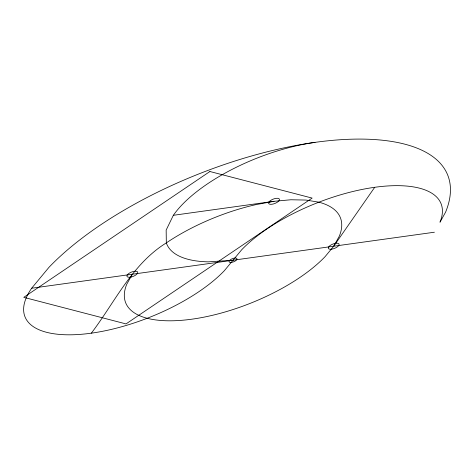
<?xml version="1.0" encoding="UTF-8"?>
<svg xmlns="http://www.w3.org/2000/svg" width="474" height="474" viewBox="0 0 474 474"><rect width="100%" height="100%" fill="white"/><g stroke="black" fill="none" stroke-linecap="round" stroke-linejoin="round"><path stroke-width="0.71" d="M315.026 142.366A230.945 92.827 -21.6 0 0 48.952 267.348L31.651 288.239A115.472 46.416 -21.6 0 0 82.719 334.17A115.472 46.416 -21.6 0 0 224.374 270.678L241.675 249.786A115.472 46.416 -21.6 0 1 374.715 187.295A115.472 46.416 -21.6 0 1 439.985 222.199L445.578 212.18A230.945 92.827 -21.6 0 0 315.026 142.366A115.472 46.416 -21.6 0 0 173.342 215.303L166.161 230.08L166.327 242.895C132.056 264.089 114.945 302.175 91.334 333.169M132.341 274.239L126.748 284.258A115.472 46.416 -21.6 0 0 192.023 319.168A115.472 46.416 -21.6 0 0 325.063 256.677L333.708 246.225L374.715 187.295M333.708 246.225L339.301 236.206A115.472 46.416 -21.6 0 0 318.878 202.191L305.991 200.064L290.888 199.761L274.025 201.302L173.342 215.303M274.025 201.302L255.919 204.626A115.472 46.416 -21.6 0 0 166.327 242.895A115.472 46.416 -21.6 0 0 208.364 261.849L233.024 260.232M31.651 288.239L434.397 232.224M268.995 202.001L268.711 202.499A5.771 2.323 -21.6 0 0 271.975 204.247A5.771 2.323 -21.6 0 0 278.629 201.124L279.062 200.597A5.771 2.323 -21.6 0 0 276.075 198.351A5.771 2.323 -21.6 0 0 268.995 202.001M229.665 260.362L229.351 260.741A4.213 1.695 -21.6 0 0 230.915 262.442L231.525 262.383A4.213 1.695 -21.6 0 0 236.556 259.912A4.213 1.695 -21.6 0 0 235.134 258.028L234.523 258.081A4.213 1.695 -21.6 0 0 229.665 260.362M209.899 171.517L23.783 297.34L126.013 323.92L312.135 198.091L209.899 171.517M131.191 277.017L130.285 277.183A5.771 2.323 -21.6 0 1 127.305 274.938A5.771 2.323 -21.6 0 1 134.391 271.288L135.232 271.217A5.771 2.323 -21.6 0 1 137.371 273.539A5.771 2.323 -21.6 0 1 131.191 277.017M335.758 243.281L334.857 243.446A5.771 2.323 -21.6 0 0 328.678 246.93A5.771 2.323 -21.6 0 0 330.816 249.253L331.658 249.176A5.771 2.323 -21.6 0 0 338.744 245.526A5.771 2.323 -21.6 0 0 335.758 243.281"/></g></svg>
